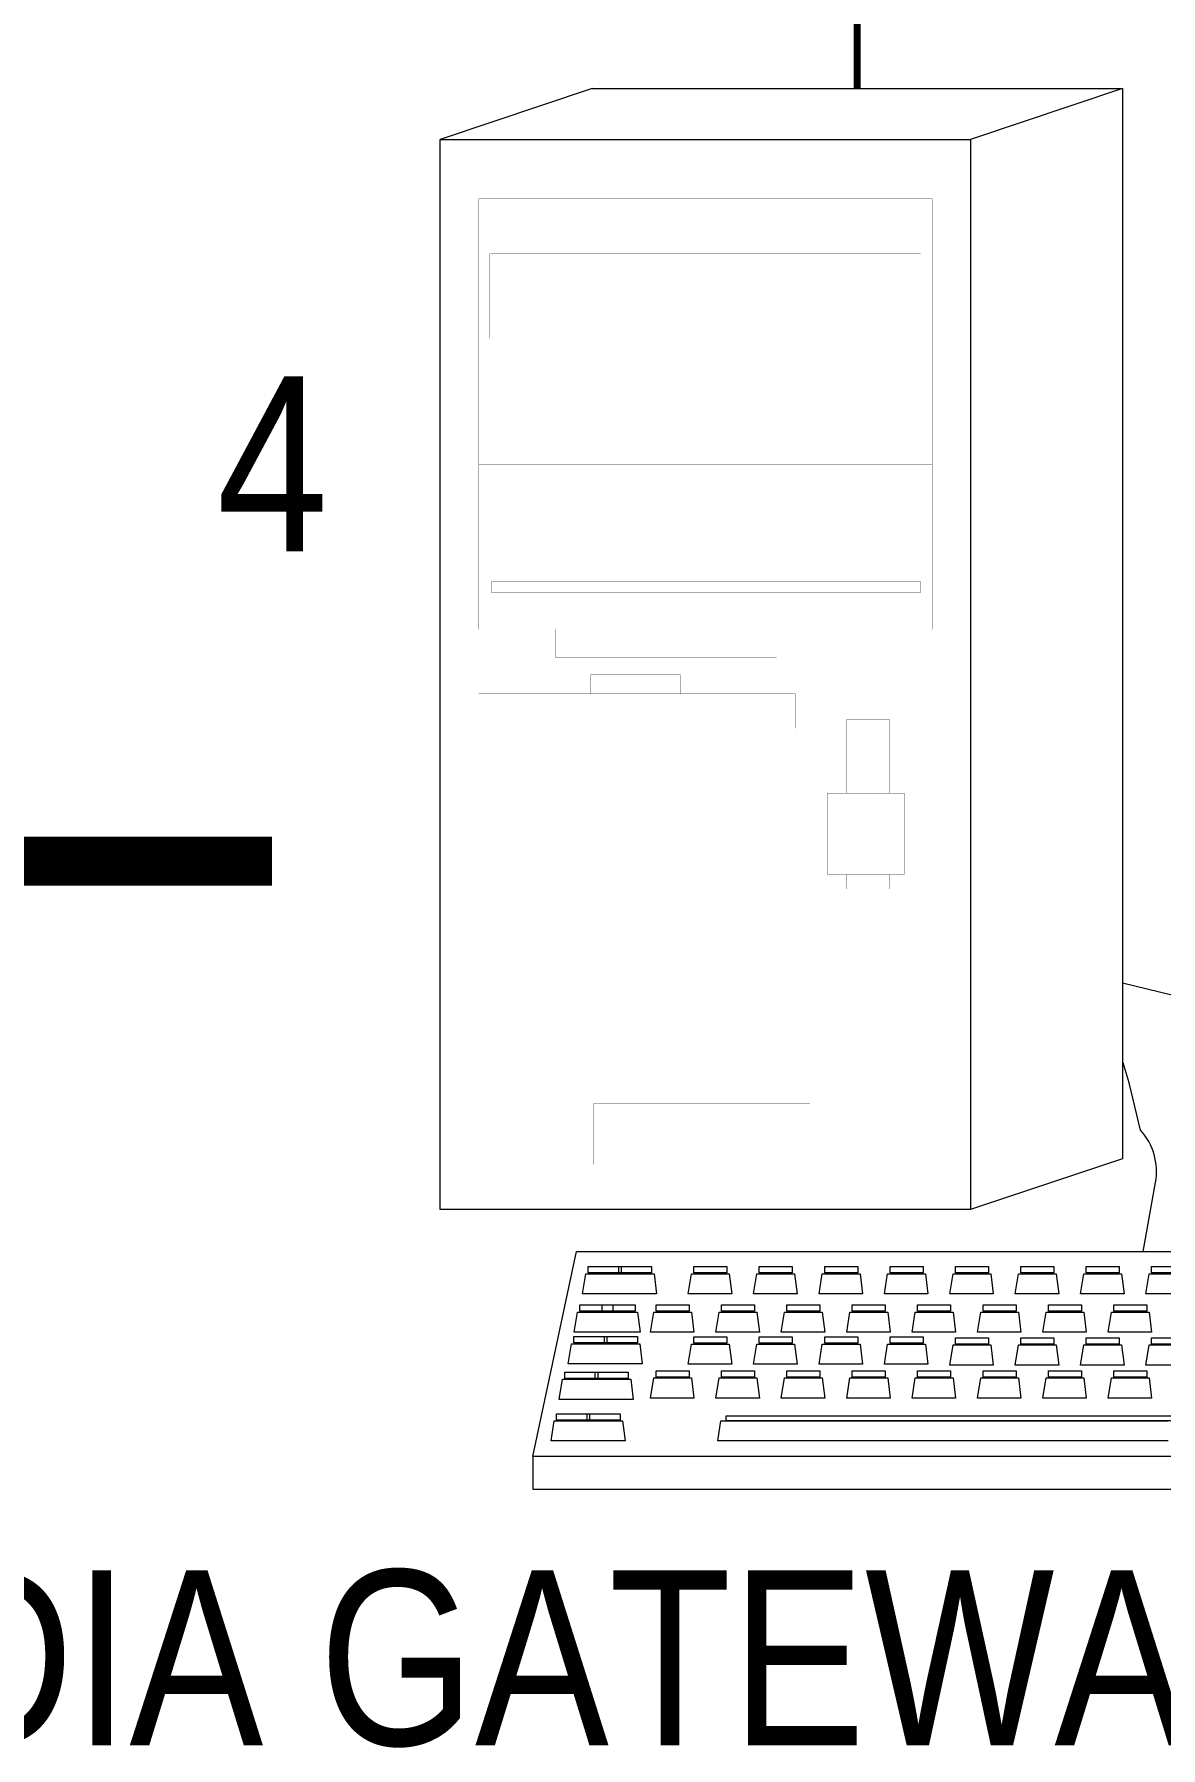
# Model space of a CAD drawing. Header units: millimetres. Extents: x 11706 to 18081, y 7308 to 12674.
# Drawn here: x 15937.4 to 16098.2, y 10548.2 to 10792.8 of the extents above; entities that cross this region are included whole.
import ezdxf
from ezdxf.enums import TextEntityAlignment as Align

# ---------------------------------------------------------------- set-up
doc = ezdxf.new("R2010")
doc.units = ezdxf.units.MM
doc.linetypes.add('ACAD_ISO07W100', pattern=[3, 0, -3])
doc.layers.get('0').update_dxf_attribs({"lineweight": 0})
doc.layers.add('Cable CAT6', color=3, linetype='Continuous')
doc.layers.add('COMPUTER', color=7, linetype='Continuous', lineweight=0)
doc.styles.get("Standard").update_dxf_attribs({"font": 'ARIALN.TTF'})

# ---------------------------------------------------------------- blocks, each defined once
blk = doc.blocks.new('COMPUTER')
at = {"layer": 'COMPUTER', "color": 7}
for p, q in [((97472.4, 63182.7, -44.2), (97302.6, 63125.7, -44.2)), ((97472.4, 63182.7, -44.2), (98065.7, 63182.7, -44.2)), ((98065.7, 63182.7, -44.2), (97895.9, 63125.7, -44.2)), ((98065.7, 63182.7, -44.2), (98065.7, 61985.1, -44.2)), ((97302.6, 61928.2, -44.2), (97302.6, 63125.7, -44.2)), ((97302.6, 63125.7, -44.2), (97895.9, 63125.7, -44.2)), ((97895.9, 63125.7, -44.2), (97895.9, 61928.2, -44.2)), ((98995.9, 61954.8, -44.2), (98065.7, 62181.5, -44.2)), ((98065.7, 61985.1, -44.2), (97895.9, 61928.2, -44.2)), ((97895.9, 61928.2, -44.2), (97302.6, 61928.2, -44.2)), ((97406.3, 61652, -44.2), (97455.2, 61881.3, -44.2)), ((97455.2, 61881.3, -44.2), (98722.6, 61881.3, -44.2)), ((97461.8, 61834, -44.2), (97465.4, 61856.4, -44.2)), ((97465.4, 61856.4, -44.2), (97507.7, 61856.4, -44.2)), ((97468.1, 61864.5, -44.2), (97505, 61864.5, -44.2)), ((97468.1, 61857.3, -44.2), (97468.1, 61864.5, -44.2)), ((97505, 61857.3, -44.2), (97468.1, 61857.3, -44.2)), ((97499.5, 61856.4, -44.2), (97541.8, 61856.4, -44.2)), ((97502.2, 61864.5, -44.2), (97539.1, 61864.5, -44.2)), ((97502.2, 61857.3, -44.2), (97502.2, 61864.5, -44.2)), ((97539.1, 61857.3, -44.2), (97502.2, 61857.3, -44.2)), ((97505, 61864.5, -44.2), (97505, 61857.3, -44.2)), ((97539.1, 61864.5, -44.2), (97539.1, 61857.3, -44.2)), ((97541.8, 61856.4, -44.2), (97544.5, 61834, -44.2)), ((97580.1, 61834, -44.2), (97583.7, 61856.4, -44.2)), ((97583.7, 61856.4, -44.2), (97626, 61856.4, -44.2)), ((97586.4, 61864.5, -44.2), (97623.3, 61864.5, -44.2)), ((97586.4, 61857.3, -44.2), (97586.4, 61864.5, -44.2)), ((97623.3, 61857.3, -44.2), (97586.4, 61857.3, -44.2)), ((97623.3, 61864.5, -44.2), (97623.3, 61857.3, -44.2)), ((97626, 61856.4, -44.2), (97628.7, 61834, -44.2)), ((97653.2, 61834, -44.2), (97656.8, 61856.4, -44.2)), ((97656.8, 61856.4, -44.2), (97699.1, 61856.4, -44.2)), ((97659.5, 61864.5, -44.2), (97696.4, 61864.5, -44.2)), ((97659.5, 61857.3, -44.2), (97659.5, 61864.5, -44.2)), ((97696.4, 61857.3, -44.2), (97659.5, 61857.3, -44.2)), ((97696.4, 61864.5, -44.2), (97696.4, 61857.3, -44.2)), ((97699.1, 61856.4, -44.2), (97701.8, 61834, -44.2)), ((97726.4, 61834, -44.2), (97730, 61856.4, -44.2)), ((97730, 61856.4, -44.2), (97772.3, 61856.4, -44.2)), ((97732.7, 61864.5, -44.2), (97769.6, 61864.5, -44.2)), ((97732.7, 61857.3, -44.2), (97732.7, 61864.5, -44.2)), ((97769.6, 61857.3, -44.2), (97732.7, 61857.3, -44.2)), ((97769.6, 61864.5, -44.2), (97769.6, 61857.3, -44.2)), ((97772.3, 61856.4, -44.2), (97775, 61834, -44.2)), ((97799.5, 61834, -44.2), (97803.1, 61856.4, -44.2)), ((97803.1, 61856.4, -44.2), (97845.4, 61856.4, -44.2)), ((97805.8, 61864.5, -44.2), (97842.7, 61864.5, -44.2)), ((97805.8, 61857.3, -44.2), (97805.8, 61864.5, -44.2)), ((97842.7, 61857.3, -44.2), (97805.8, 61857.3, -44.2)), ((97842.7, 61864.5, -44.2), (97842.7, 61857.3, -44.2)), ((97845.4, 61856.4, -44.2), (97848.1, 61834, -44.2)), ((97872.7, 61834, -44.2), (97876.3, 61856.4, -44.2)), ((97876.3, 61856.4, -44.2), (97918.6, 61856.4, -44.2)), ((97879, 61864.5, -44.2), (97915.9, 61864.5, -44.2)), ((97879, 61857.3, -44.2), (97879, 61864.5, -44.2)), ((97915.9, 61857.3, -44.2), (97879, 61857.3, -44.2)), ((97915.9, 61864.5, -44.2), (97915.9, 61857.3, -44.2)), ((97918.6, 61856.4, -44.2), (97921.3, 61834, -44.2)), ((97945.8, 61834, -44.2), (97949.4, 61856.4, -44.2)), ((97949.4, 61856.4, -44.2), (97991.8, 61856.4, -44.2)), ((97952.1, 61864.5, -44.2), (97989.1, 61864.5, -44.2)), ((97952.1, 61857.3, -44.2), (97952.1, 61864.5, -44.2)), ((97989.1, 61857.3, -44.2), (97952.1, 61857.3, -44.2)), ((97989.1, 61864.5, -44.2), (97989.1, 61857.3, -44.2)), ((97991.8, 61856.4, -44.2), (97994.5, 61834, -44.2)), ((98019, 61834, -44.2), (98022.6, 61856.4, -44.2)), ((98022.6, 61856.4, -44.2), (98064.9, 61856.4, -44.2)), ((98025.3, 61864.5, -44.2), (98062.2, 61864.5, -44.2)), ((98025.3, 61857.3, -44.2), (98025.3, 61864.5, -44.2)), ((98062.2, 61857.3, -44.2), (98025.3, 61857.3, -44.2)), ((98062.2, 61864.5, -44.2), (98062.2, 61857.3, -44.2)), ((98064.9, 61856.4, -44.2), (98067.6, 61834, -44.2)), ((98092.1, 61834, -44.2), (98095.7, 61856.4, -44.2)), ((98095.7, 61856.4, -44.2), (98138.1, 61856.4, -44.2)), ((98098.4, 61864.5, -44.2), (98135.4, 61864.5, -44.2)), ((98098.4, 61857.3, -44.2), (98098.4, 61864.5, -44.2)), ((98135.4, 61857.3, -44.2), (98098.4, 61857.3, -44.2)), ((97458.8, 61821.6, -44.2), (97495.7, 61821.6, -44.2)), ((97458.8, 61814.4, -44.2), (97458.8, 61821.6, -44.2)), ((97510.4, 61834, -44.2), (97461.8, 61834, -44.2)), ((97483.8, 61821.6, -44.2), (97520.7, 61821.6, -44.2)), ((97483.8, 61814.4, -44.2), (97483.8, 61821.6, -44.2)), ((97495.7, 61821.6, -44.2), (97495.7, 61814.4, -44.2)), ((97544.5, 61834, -44.2), (97495.9, 61834, -44.2)), ((97520.7, 61821.6, -44.2), (97520.7, 61814.4, -44.2)), ((97544.1, 61821.6, -44.2), (97581, 61821.6, -44.2)), ((97544.1, 61814.4, -44.2), (97544.1, 61821.6, -44.2)), ((97628.7, 61834, -44.2), (97580.1, 61834, -44.2)), ((97581, 61821.6, -44.2), (97581, 61814.4, -44.2)), ((97617.2, 61821.6, -44.2), (97654.2, 61821.6, -44.2)), ((97617.2, 61814.4, -44.2), (97617.2, 61821.6, -44.2)), ((97701.8, 61834, -44.2), (97653.2, 61834, -44.2)), ((97654.2, 61821.6, -44.2), (97654.2, 61814.4, -44.2)), ((97690.4, 61821.6, -44.2), (97727.3, 61821.6, -44.2)), ((97690.4, 61814.4, -44.2), (97690.4, 61821.6, -44.2)), ((97775, 61834, -44.2), (97726.4, 61834, -44.2)), ((97727.3, 61821.6, -44.2), (97727.3, 61814.4, -44.2)), ((97763.6, 61821.6, -44.2), (97800.5, 61821.6, -44.2)), ((97763.6, 61814.4, -44.2), (97763.6, 61821.6, -44.2)), ((97848.1, 61834, -44.2), (97799.5, 61834, -44.2)), ((97800.5, 61821.6, -44.2), (97800.5, 61814.4, -44.2)), ((97836.7, 61821.6, -44.2), (97873.6, 61821.6, -44.2)), ((97836.7, 61814.4, -44.2), (97836.7, 61821.6, -44.2)), ((97921.3, 61834, -44.2), (97872.7, 61834, -44.2)), ((97873.6, 61821.6, -44.2), (97873.6, 61814.4, -44.2)), ((97909.9, 61821.6, -44.2), (97946.8, 61821.6, -44.2)), ((97909.9, 61814.4, -44.2), (97909.9, 61821.6, -44.2)), ((97994.5, 61834, -44.2), (97945.8, 61834, -44.2)), ((97946.8, 61821.6, -44.2), (97946.8, 61814.4, -44.2)), ((97983, 61821.6, -44.2), (98019.9, 61821.6, -44.2)), ((97983, 61814.4, -44.2), (97983, 61821.6, -44.2)), ((98067.6, 61834, -44.2), (98019, 61834, -44.2)), ((98019.9, 61821.6, -44.2), (98019.9, 61814.4, -44.2)), ((98056.2, 61821.6, -44.2), (98093.1, 61821.6, -44.2)), ((98056.2, 61814.4, -44.2), (98056.2, 61821.6, -44.2)), ((98140.8, 61834, -44.2), (98092.1, 61834, -44.2)), ((98093.1, 61821.6, -44.2), (98093.1, 61814.4, -44.2)), ((97452.5, 61791.1, -44.2), (97456.1, 61813.5, -44.2)), ((97456.1, 61813.5, -44.2), (97498.4, 61813.5, -44.2)), ((97495.7, 61814.4, -44.2), (97458.8, 61814.4, -44.2)), ((97481.1, 61813.5, -44.2), (97523.4, 61813.5, -44.2)), ((97520.7, 61814.4, -44.2), (97483.8, 61814.4, -44.2)), ((97523.4, 61813.5, -44.2), (97526.1, 61791.1, -44.2)), ((97537.8, 61791.1, -44.2), (97541.4, 61813.5, -44.2)), ((97541.4, 61813.5, -44.2), (97583.7, 61813.5, -44.2)), ((97581, 61814.4, -44.2), (97544.1, 61814.4, -44.2)), ((97583.7, 61813.5, -44.2), (97586.4, 61791.1, -44.2)), ((97610.9, 61791.1, -44.2), (97614.5, 61813.5, -44.2)), ((97614.5, 61813.5, -44.2), (97656.9, 61813.5, -44.2)), ((97654.2, 61814.4, -44.2), (97617.2, 61814.4, -44.2)), ((97656.9, 61813.5, -44.2), (97659.6, 61791.1, -44.2)), ((97684.1, 61791.1, -44.2), (97687.7, 61813.5, -44.2)), ((97687.7, 61813.5, -44.2), (97730, 61813.5, -44.2)), ((97727.3, 61814.4, -44.2), (97690.4, 61814.4, -44.2)), ((97730, 61813.5, -44.2), (97732.7, 61791.1, -44.2)), ((97757.3, 61791.1, -44.2), (97760.9, 61813.5, -44.2)), ((97760.9, 61813.5, -44.2), (97803.2, 61813.5, -44.2)), ((97800.5, 61814.4, -44.2), (97763.6, 61814.4, -44.2)), ((97803.2, 61813.5, -44.2), (97805.9, 61791.1, -44.2)), ((97830.4, 61791.1, -44.2), (97834, 61813.5, -44.2)), ((97834, 61813.5, -44.2), (97876.3, 61813.5, -44.2)), ((97873.6, 61814.4, -44.2), (97836.7, 61814.4, -44.2)), ((97876.3, 61813.5, -44.2), (97879, 61791.1, -44.2)), ((97903.6, 61791.1, -44.2), (97907.2, 61813.5, -44.2)), ((97907.2, 61813.5, -44.2), (97949.5, 61813.5, -44.2)), ((97946.8, 61814.4, -44.2), (97909.9, 61814.4, -44.2)), ((97949.5, 61813.5, -44.2), (97952.2, 61791.1, -44.2)), ((97976.7, 61791.1, -44.2), (97980.3, 61813.5, -44.2)), ((97980.3, 61813.5, -44.2), (98022.6, 61813.5, -44.2)), ((98019.9, 61814.4, -44.2), (97983, 61814.4, -44.2)), ((98022.6, 61813.5, -44.2), (98025.3, 61791.1, -44.2)), ((98049.9, 61791.1, -44.2), (98053.5, 61813.5, -44.2)), ((98053.5, 61813.5, -44.2), (98095.8, 61813.5, -44.2)), ((98093.1, 61814.4, -44.2), (98056.2, 61814.4, -44.2)), ((98095.8, 61813.5, -44.2), (98098.5, 61791.1, -44.2)), ((97445.8, 61755.6, -44.2), (97449.5, 61778.1, -44.2)), ((97449.5, 61778.1, -44.2), (97491.8, 61778.1, -44.2)), ((97452.2, 61786.2, -44.2), (97489.1, 61786.2, -44.2)), ((97452.2, 61779, -44.2), (97452.2, 61786.2, -44.2)), ((97489.1, 61779, -44.2), (97452.2, 61779, -44.2)), ((97501.1, 61791.1, -44.2), (97452.5, 61791.1, -44.2)), ((97526.1, 61791.1, -44.2), (97477.5, 61791.1, -44.2)), ((97483.6, 61778.1, -44.2), (97525.9, 61778.1, -44.2)), ((97486.3, 61786.2, -44.2), (97523.2, 61786.2, -44.2)), ((97486.3, 61779, -44.2), (97486.3, 61786.2, -44.2)), ((97523.2, 61779, -44.2), (97486.3, 61779, -44.2)), ((97489.1, 61786.2, -44.2), (97489.1, 61779, -44.2)), ((97523.2, 61786.2, -44.2), (97523.2, 61779, -44.2)), ((97525.9, 61778.1, -44.2), (97528.6, 61755.6, -44.2)), ((97586.4, 61791.1, -44.2), (97537.8, 61791.1, -44.2)), ((97580.1, 61755.3, -44.2), (97583.7, 61777.7, -44.2)), ((97583.7, 61777.7, -44.2), (97626, 61777.7, -44.2)), ((97586.4, 61785.8, -44.2), (97623.3, 61785.8, -44.2)), ((97586.4, 61778.6, -44.2), (97586.4, 61785.8, -44.2)), ((97623.3, 61778.6, -44.2), (97586.4, 61778.6, -44.2)), ((97659.6, 61791.1, -44.2), (97610.9, 61791.1, -44.2)), ((97623.3, 61785.8, -44.2), (97623.3, 61778.6, -44.2)), ((97626, 61777.7, -44.2), (97628.7, 61755.3, -44.2)), ((97653.2, 61755.3, -44.2), (97656.8, 61777.7, -44.2)), ((97656.8, 61777.7, -44.2), (97699.1, 61777.7, -44.2)), ((97659.5, 61785.8, -44.2), (97696.4, 61785.8, -44.2)), ((97659.5, 61778.6, -44.2), (97659.5, 61785.8, -44.2)), ((97696.4, 61778.6, -44.2), (97659.5, 61778.6, -44.2)), ((97732.7, 61791.1, -44.2), (97684.1, 61791.1, -44.2)), ((97696.4, 61785.8, -44.2), (97696.4, 61778.6, -44.2)), ((97699.1, 61777.7, -44.2), (97701.8, 61755.3, -44.2)), ((97726.4, 61755.3, -44.2), (97730, 61777.7, -44.2)), ((97730, 61777.7, -44.2), (97772.3, 61777.7, -44.2)), ((97732.7, 61785.8, -44.2), (97769.6, 61785.8, -44.2)), ((97732.7, 61778.6, -44.2), (97732.7, 61785.8, -44.2)), ((97769.6, 61778.6, -44.2), (97732.7, 61778.6, -44.2)), ((97805.9, 61791.1, -44.2), (97757.3, 61791.1, -44.2)), ((97769.6, 61785.8, -44.2), (97769.6, 61778.6, -44.2)), ((97772.3, 61777.7, -44.2), (97775, 61755.3, -44.2)), ((97799.5, 61755.3, -44.2), (97803.1, 61777.7, -44.2)), ((97803.1, 61777.7, -44.2), (97845.4, 61777.7, -44.2)), ((97805.8, 61785.8, -44.2), (97842.7, 61785.8, -44.2)), ((97805.8, 61778.6, -44.2), (97805.8, 61785.8, -44.2)), ((97842.7, 61778.6, -44.2), (97805.8, 61778.6, -44.2)), ((97879, 61791.1, -44.2), (97830.4, 61791.1, -44.2)), ((97842.7, 61785.8, -44.2), (97842.7, 61778.6, -44.2)), ((97845.4, 61777.7, -44.2), (97848.1, 61755.3, -44.2)), ((97879, 61784.8, -44.2), (97915.9, 61784.8, -44.2)), ((97879, 61777.6, -44.2), (97879, 61784.8, -44.2)), ((97915.9, 61777.6, -44.2), (97879, 61777.6, -44.2)), ((97952.2, 61791.1, -44.2), (97903.6, 61791.1, -44.2)), ((97915.9, 61784.8, -44.2), (97915.9, 61777.6, -44.2)), ((97952.1, 61784.8, -44.2), (97989.1, 61784.8, -44.2)), ((97952.1, 61777.6, -44.2), (97952.1, 61784.8, -44.2)), ((97989.1, 61777.6, -44.2), (97952.1, 61777.6, -44.2)), ((98025.3, 61791.1, -44.2), (97976.7, 61791.1, -44.2)), ((97989.1, 61784.8, -44.2), (97989.1, 61777.6, -44.2)), ((98025.3, 61784.8, -44.2), (98062.2, 61784.8, -44.2)), ((98025.3, 61777.6, -44.2), (98025.3, 61784.8, -44.2)), ((98062.2, 61777.6, -44.2), (98025.3, 61777.6, -44.2)), ((98098.5, 61791.1, -44.2), (98049.9, 61791.1, -44.2)), ((98062.2, 61784.8, -44.2), (98062.2, 61777.6, -44.2)), ((98098.4, 61784.8, -44.2), (98135.4, 61784.8, -44.2)), ((98098.4, 61777.6, -44.2), (98098.4, 61784.8, -44.2)), ((98135.4, 61777.6, -44.2), (98098.4, 61777.6, -44.2)), ((97872.7, 61754.2, -44.2), (97876.3, 61776.7, -44.2)), ((97876.3, 61776.7, -44.2), (97918.6, 61776.7, -44.2)), ((97918.6, 61776.7, -44.2), (97921.3, 61754.2, -44.2)), ((97945.8, 61754.2, -44.2), (97949.4, 61776.7, -44.2)), ((97949.4, 61776.7, -44.2), (97991.8, 61776.7, -44.2)), ((97991.8, 61776.7, -44.2), (97994.5, 61754.2, -44.2)), ((98019, 61754.2, -44.2), (98022.6, 61776.7, -44.2)), ((98022.6, 61776.7, -44.2), (98064.9, 61776.7, -44.2)), ((98064.9, 61776.7, -44.2), (98067.6, 61754.2, -44.2)), ((98092.1, 61754.2, -44.2), (98095.7, 61776.7, -44.2)), ((98095.7, 61776.7, -44.2), (98138.1, 61776.7, -44.2)), ((97441.9, 61746.4, -44.2), (97478.8, 61746.4, -44.2)), ((97441.9, 61739.2, -44.2), (97441.9, 61746.4, -44.2)), ((97478.8, 61739.2, -44.2), (97441.9, 61739.2, -44.2)), ((97494.5, 61755.6, -44.2), (97445.8, 61755.6, -44.2)), ((97476, 61746.4, -44.2), (97513, 61746.4, -44.2)), ((97476, 61739.2, -44.2), (97476, 61746.4, -44.2)), ((97513, 61739.2, -44.2), (97476, 61739.2, -44.2)), ((97478.8, 61746.4, -44.2), (97478.8, 61739.2, -44.2)), ((97528.6, 61755.6, -44.2), (97480, 61755.6, -44.2)), ((97513, 61746.4, -44.2), (97513, 61739.2, -44.2)), ((97537.8, 61717.3, -44.2), (97541.4, 61739.8, -44.2)), ((97541.4, 61739.8, -44.2), (97583.7, 61739.8, -44.2)), ((97544.1, 61747.9, -44.2), (97581, 61747.9, -44.2)), ((97544.1, 61740.7, -44.2), (97544.1, 61747.9, -44.2)), ((97581, 61740.7, -44.2), (97544.1, 61740.7, -44.2)), ((97628.7, 61755.3, -44.2), (97580.1, 61755.3, -44.2)), ((97581, 61747.9, -44.2), (97581, 61740.7, -44.2)), ((97583.7, 61739.8, -44.2), (97586.4, 61717.3, -44.2)), ((97610.9, 61717.3, -44.2), (97614.5, 61739.8, -44.2)), ((97614.5, 61739.8, -44.2), (97656.9, 61739.8, -44.2)), ((97617.2, 61747.9, -44.2), (97654.2, 61747.9, -44.2)), ((97617.2, 61740.7, -44.2), (97617.2, 61747.9, -44.2)), ((97654.2, 61740.7, -44.2), (97617.2, 61740.7, -44.2)), ((97701.8, 61755.3, -44.2), (97653.2, 61755.3, -44.2)), ((97654.2, 61747.9, -44.2), (97654.2, 61740.7, -44.2)), ((97656.9, 61739.8, -44.2), (97659.6, 61717.3, -44.2)), ((97684.1, 61717.3, -44.2), (97687.7, 61739.8, -44.2)), ((97687.7, 61739.8, -44.2), (97730, 61739.8, -44.2)), ((97690.4, 61747.9, -44.2), (97727.3, 61747.9, -44.2)), ((97690.4, 61740.7, -44.2), (97690.4, 61747.9, -44.2)), ((97727.3, 61740.7, -44.2), (97690.4, 61740.7, -44.2)), ((97775, 61755.3, -44.2), (97726.4, 61755.3, -44.2)), ((97727.3, 61747.9, -44.2), (97727.3, 61740.7, -44.2)), ((97730, 61739.8, -44.2), (97732.7, 61717.3, -44.2)), ((97757.3, 61717.3, -44.2), (97760.9, 61739.8, -44.2)), ((97760.9, 61739.8, -44.2), (97803.2, 61739.8, -44.2)), ((97763.6, 61747.9, -44.2), (97800.5, 61747.9, -44.2)), ((97763.6, 61740.7, -44.2), (97763.6, 61747.9, -44.2)), ((97800.5, 61740.7, -44.2), (97763.6, 61740.7, -44.2)), ((97848.1, 61755.3, -44.2), (97799.5, 61755.3, -44.2)), ((97800.5, 61747.9, -44.2), (97800.5, 61740.7, -44.2)), ((97803.2, 61739.8, -44.2), (97805.9, 61717.3, -44.2)), ((97830.4, 61717.3, -44.2), (97834, 61739.8, -44.2)), ((97834, 61739.8, -44.2), (97876.3, 61739.8, -44.2)), ((97836.7, 61747.9, -44.2), (97873.6, 61747.9, -44.2)), ((97836.7, 61740.7, -44.2), (97836.7, 61747.9, -44.2)), ((97873.6, 61740.7, -44.2), (97836.7, 61740.7, -44.2)), ((97921.3, 61754.2, -44.2), (97872.7, 61754.2, -44.2)), ((97873.6, 61747.9, -44.2), (97873.6, 61740.7, -44.2)), ((97876.3, 61739.8, -44.2), (97879, 61717.3, -44.2)), ((97903.6, 61717.3, -44.2), (97907.2, 61739.8, -44.2)), ((97907.2, 61739.8, -44.2), (97949.5, 61739.8, -44.2)), ((97909.9, 61747.9, -44.2), (97946.8, 61747.9, -44.2)), ((97909.9, 61740.7, -44.2), (97909.9, 61747.9, -44.2)), ((97946.8, 61740.7, -44.2), (97909.9, 61740.7, -44.2)), ((97994.5, 61754.2, -44.2), (97945.8, 61754.2, -44.2)), ((97946.8, 61747.9, -44.2), (97946.8, 61740.7, -44.2)), ((97949.5, 61739.8, -44.2), (97952.2, 61717.3, -44.2)), ((97976.7, 61717.3, -44.2), (97980.3, 61739.8, -44.2)), ((97980.3, 61739.8, -44.2), (98022.6, 61739.8, -44.2)), ((97983, 61747.9, -44.2), (98019.9, 61747.9, -44.2)), ((97983, 61740.7, -44.2), (97983, 61747.9, -44.2)), ((98019.9, 61740.7, -44.2), (97983, 61740.7, -44.2)), ((98067.6, 61754.2, -44.2), (98019, 61754.2, -44.2)), ((98019.9, 61747.9, -44.2), (98019.9, 61740.7, -44.2)), ((98022.6, 61739.8, -44.2), (98025.3, 61717.3, -44.2)), ((98049.9, 61717.3, -44.2), (98053.5, 61739.8, -44.2)), ((98053.5, 61739.8, -44.2), (98095.8, 61739.8, -44.2)), ((98056.2, 61747.9, -44.2), (98093.1, 61747.9, -44.2)), ((98056.2, 61740.7, -44.2), (98056.2, 61747.9, -44.2)), ((98093.1, 61740.7, -44.2), (98056.2, 61740.7, -44.2)), ((98140.8, 61754.2, -44.2), (98092.1, 61754.2, -44.2)), ((98093.1, 61747.9, -44.2), (98093.1, 61740.7, -44.2)), ((98095.8, 61739.8, -44.2), (98098.5, 61717.3, -44.2)), ((97435.6, 61715.8, -44.2), (97439.2, 61738.3, -44.2)), ((97439.2, 61738.3, -44.2), (97481.5, 61738.3, -44.2)), ((97473.3, 61738.3, -44.2), (97515.7, 61738.3, -44.2)), ((97515.7, 61738.3, -44.2), (97518.4, 61715.8, -44.2)), ((97484.2, 61715.8, -44.2), (97435.6, 61715.8, -44.2)), ((97518.4, 61715.8, -44.2), (97469.7, 61715.8, -44.2)), ((97586.4, 61717.3, -44.2), (97537.8, 61717.3, -44.2)), ((97659.6, 61717.3, -44.2), (97610.9, 61717.3, -44.2)), ((97732.7, 61717.3, -44.2), (97684.1, 61717.3, -44.2)), ((97805.9, 61717.3, -44.2), (97757.3, 61717.3, -44.2)), ((97879, 61717.3, -44.2), (97830.4, 61717.3, -44.2)), ((97952.2, 61717.3, -44.2), (97903.6, 61717.3, -44.2)), ((98025.3, 61717.3, -44.2), (97976.7, 61717.3, -44.2)), ((98098.5, 61717.3, -44.2), (98049.9, 61717.3, -44.2)), ((97426.5, 61669.3, -44.2), (97430.1, 61691.8, -44.2)), ((97430.1, 61691.8, -44.2), (97472.4, 61691.8, -44.2)), ((97432.8, 61699.8, -44.2), (97469.7, 61699.8, -44.2)), ((97432.8, 61692.7, -44.2), (97432.8, 61699.8, -44.2)), ((97469.7, 61692.7, -44.2), (97432.8, 61692.7, -44.2)), ((97464.2, 61691.8, -44.2), (97506.6, 61691.8, -44.2)), ((97466.9, 61699.8, -44.2), (97503.9, 61699.8, -44.2)), ((97466.9, 61692.7, -44.2), (97466.9, 61699.8, -44.2)), ((97503.9, 61692.7, -44.2), (97466.9, 61692.7, -44.2)), ((97469.7, 61699.8, -44.2), (97469.7, 61692.7, -44.2)), ((97503.9, 61699.8, -44.2), (97503.9, 61692.7, -44.2)), ((97506.6, 61691.8, -44.2), (97509.3, 61669.3, -44.2)), ((97613, 61669.3, -44.2), (97616.6, 61691.8, -44.2)), ((97616.6, 61691.8, -44.2), (98117.1, 61691.8, -44.2)), ((97622.4, 61697.6, -44.2), (98154.7, 61697.6, -44.2)), ((97622.4, 61691.9, -44.2), (97622.4, 61697.6, -44.2)), ((98154.7, 61691.9, -44.2), (97622.4, 61691.9, -44.2)), ((97475.1, 61669.3, -44.2), (97426.5, 61669.3, -44.2)), ((97509.3, 61669.3, -44.2), (97460.6, 61669.3, -44.2)), ((98117.1, 61669.3, -44.2), (97613, 61669.3, -44.2)), ((97406.3, 61652, -44.2), (97406.3, 61615.4, -44.2)), ((98776.3, 61652, -44.2), (97406.3, 61652, -44.2)), ((97406.3, 61615.4, -44.2), (98776.3, 61615.4, -44.2))]:
    blk.add_line(p, q, dxfattribs=at)
at = {"layer": 'COMPUTER', "color": 7, "const_width": 0.226, "elevation": -44.2}
for points in [[(97853, 63059.2), (97853, 62577.5), (97345.7, 62577.5), (97345.7, 63059.2)], [(97840.1, 62997.7), (97840.1, 62903.1), (97358.1, 62903.1), (97358.1, 62997.7)], [(97853, 62789.8), (97853, 62761.9), (97345.7, 62761.9), (97345.7, 62789.8)], [(97839.4, 62631.5), (97839.4, 62618.3), (97360.4, 62618.3), (97360.4, 62631.5)], [(97679, 62577.5), (97679, 62546), (97431.5, 62546), (97431.5, 62577.5)], [(97699.6, 62505.4), (97699.6, 62466.7), (97345.6, 62466.7), (97345.6, 62505.4)], [(97821.7, 62394.1), (97821.7, 62303.2), (97735.8, 62303.2), (97735.8, 62394.1)], [(97716.2, 62046.5), (97716.2, 61978.4), (97474.1, 61978.4), (97474.1, 62046.5)]]:
    blk.add_lwpolyline(points, close=True, dxfattribs=at)
for points in [[(97470.7, 62505.4), (97470.7, 62526.6), (97571, 62526.6), (97571, 62505.4)], [(97757, 62394.1), (97757, 62476.2), (97805.5, 62476.2), (97805.5, 62394.1)], [(97571, 62466.7), (97470.7, 62466.7)], [(97805.5, 62303.2), (97805.5, 62287), (97757, 62287), (97757, 62303.2)]]:
    blk.add_lwpolyline(points, dxfattribs=at)
at = {"layer": 'COMPUTER', "color": 7, "elevation": -44.2}
blk.add_lwpolyline([(98088.9, 61881.3), (98102.8, 61958.6, 0.232212), (98086, 62017.2), (98073.5, 62070.1), (98066.5, 62092.4)], format="xyb", dxfattribs=at)

msp = doc.modelspace()

# ---------------------------------------------------------------- linework, layer by layer
at = {"linetype": 'ACAD_ISO07W100', "ltscale": 5, "const_width": 7}
msp.add_lwpolyline([(15795.99, 10674.74), (15971.38, 10674.74)], dxfattribs=at)
at = {"layer": 'Cable CAT6', "const_width": 1}
msp.add_lwpolyline([(16054.91, 10785.1), (16054.91, 11159)], dxfattribs=at)

# ---------------------------------------------------------------- block references
at = {"xscale": 0.1276171875, "yscale": 0.1276171875, "zscale": 0.1276171875}
msp.add_blockref('COMPUTER', (3577.9, 2721.9, 5.64), dxfattribs=at)

# ---------------------------------------------------------------- texts
at = {"color": 134}
for s, p in [('4', (15971.42, 10719)), ('PC FOR MEDIA GATEWAY', (15942.28, 10548.51))]:
    msp.add_text(s, height=25, dxfattribs=at).set_placement(p, align=Align.CENTER)

doc.saveas('drawing.dxf')
